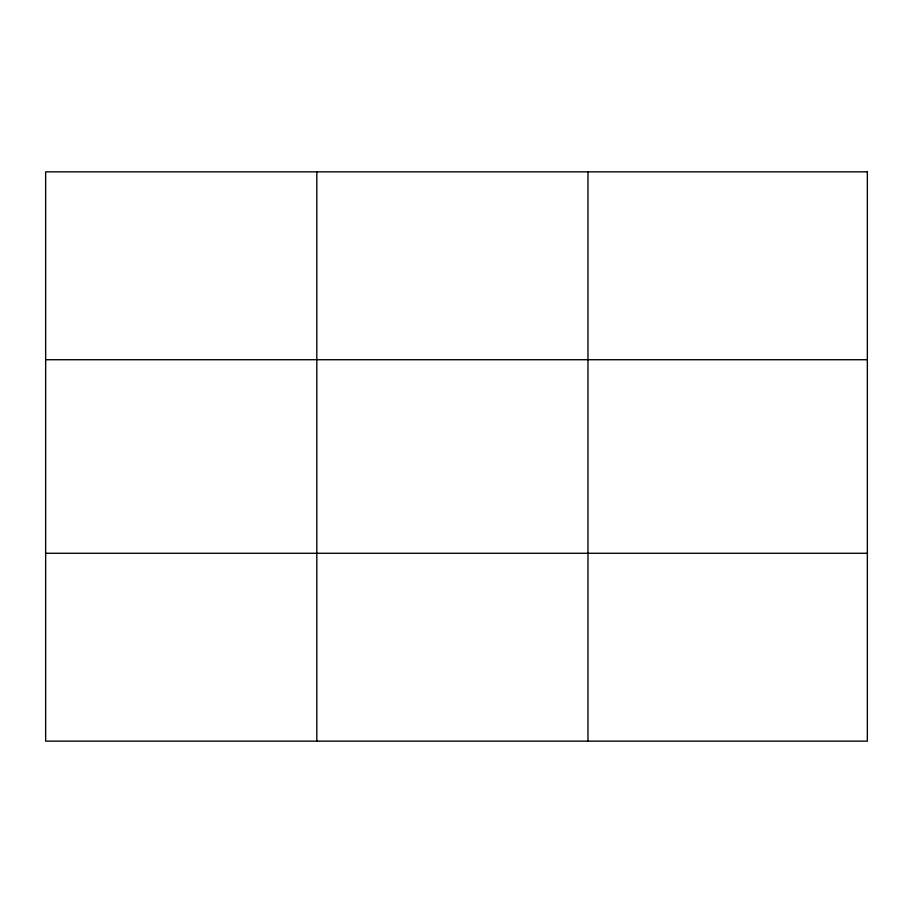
<?xml version="1.0" encoding="UTF-8"?>
<svg xmlns="http://www.w3.org/2000/svg" width="913" height="913" viewBox="0 0 913 913"><rect width="100%" height="100%" fill="white"/><g stroke="black" fill="none" stroke-linecap="round" stroke-linejoin="round"><path stroke-width="1.37" d="M316.811 171.849L316.811 741.151M587.972 171.849L587.972 741.151M45.65 359.722L867.35 359.722M45.65 553.278L867.35 553.278M867.35 171.849L867.35 741.151L45.65 741.151L45.65 171.849L867.35 171.849"/></g></svg>
